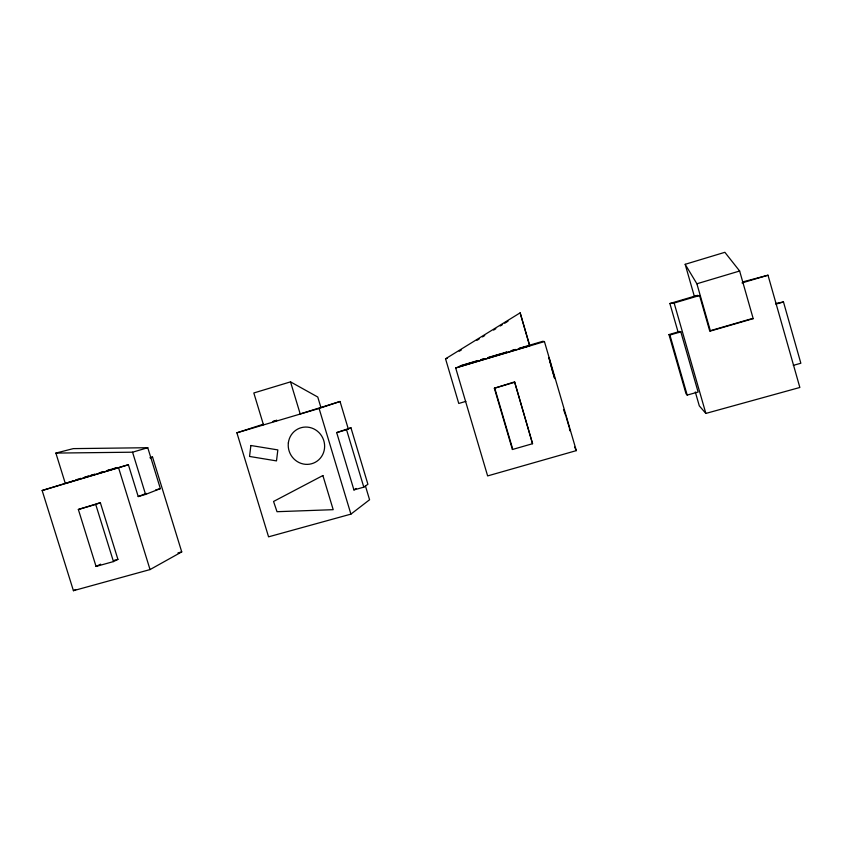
<?xml version="1.0" encoding="UTF-8"?>
<svg xmlns="http://www.w3.org/2000/svg" width="843" height="843" viewBox="0 0 843 843"><rect width="100%" height="100%" fill="white"/><g stroke="black" fill="none" stroke-linecap="round" stroke-linejoin="round"><path stroke-width="1.26" d="M512.407 449.498L494.356 388.244L514.588 381.89L532.555 443.713L512.407 449.498L512.502 448.434M532.555 443.713L514.588 381.89M263.29 424.24L236.894 432.807L268.569 536.833L350.92 514.125L369.571 499.751L365.409 485.895M363.807 487.159L367.906 484.272L350.941 427.77L336.684 432.596L353.923 489.92L363.807 487.159L346.547 429.719L350.941 427.77M353.923 489.92L356.052 488.455M465.884 401.373L458.761 403.46L445.536 358.802L520.142 312.848L529.773 345.714L455.684 367.938L487.633 475.916L576.317 450.626L544.43 341.573L542.818 341.289L519.13 348.328M459.214 351.257L461.427 349.898M476.959 340.33L479.182 338.96M482.502 336.915L484.725 335.546M493.598 330.087L495.821 328.717M500.257 325.988L502.47 324.618M504.694 323.248L508.023 321.204M72.646 481.121L42.15 490.51L73.425 590.69L150.043 569.573L181.73 551.902L152.541 457.075L150.022 457.823M73.425 590.69L75.701 589.51M113.468 561.586L117.915 559.362L100.338 502.691L78.346 509.478L96.06 566.443L113.468 561.586L95.723 504.42L100.338 502.691M96.06 566.443L100.644 564.178M145.576 494.43L160.36 488.624L147.767 447.717L73.288 448.624L55.87 453.081L65.311 483.439L128.389 464.746L138.21 496.559L145.576 494.43L132.551 452.196L55.87 453.081M138.21 496.559L146.282 493.408M236.894 432.807L319.086 408.455L340.045 401.489L348.37 429.203M273.185 421.637L276.82 420.446M42.15 490.51L128.389 464.746M150.339 457.77L152.541 457.075M75.807 479.909L80.791 478.339M320.761 407L317.769 397.032L290.519 381.868L253.817 392.975L263.469 424.809M685.169 264.312L724.875 252.31L739.638 271.014L753.199 318.643L710.417 331.036L709.701 330.877L699.564 295.493L694.358 296.378L685.169 264.312L696.887 283.775L710.417 331.036M696.887 283.775L739.638 271.014M678.236 332.574L669.879 303.522L697.572 295.313M742.873 281.878L768.005 275.208L799.849 387.474L705.854 413.428L699.3 405.862L695.306 391.963M84.563 477.222L88.346 476.105M90.865 475.357L94.637 474.24M99.674 472.744L103.447 471.627M107.23 470.499L117.293 467.517M273.079 421.331L276.757 420.246M340.045 401.489L300.192 413.924L290.519 381.868M460.541 365.736L477.992 360.551M480.489 359.813L484.23 358.696M487.96 357.59L506.664 352.037M511.648 350.551L515.389 349.445M694.358 296.378L696.834 295.64M84.932 477.296L88.684 476.19M91.181 475.452L94.932 474.335M98.684 473.229L103.689 471.743M107.44 470.626L111.192 469.519M113.7 468.771L117.451 467.665M459.277 366.305L478.097 360.72M480.605 359.972L484.367 358.855M488.129 357.738L500.679 354.007M503.187 353.27L506.949 352.142M510.71 351.025L515.726 349.539M519.488 348.422L529.773 345.714M669.879 303.522L674.137 303.027L699.564 295.493M741.988 282.921L768.005 275.208M455.684 367.938L544.43 341.573M132.551 452.196L147.767 447.717M494.356 388.244L514.515 382.322M668.984 334.587L679.721 331.457L680.817 331.836L698.12 392.027L687.182 395.082L685.981 393.639L668.984 334.587L669.9 335.019L680.817 331.836M775.644 303.522L783.474 301.952L800.85 363.249L793.305 365.367M775.939 304.144L783.474 301.952M336.684 432.596L346.547 429.719M78.346 509.478L95.723 504.42M155.597 490.004L160.36 488.624M709.701 330.877L750.892 318.939M114.205 560.395L117.915 559.362M177.947 552.955L181.73 551.902M445.536 358.802L447.254 358.328M752.135 318.57L753.199 318.643M574.62 447.085L576.317 450.626M563.503 409.466L565.674 415.525M118.6 467.865L150.043 569.573M551.67 368.549L554.673 378.549L548.919 357.569L551.364 367.327M319.086 408.455L350.92 514.125M494.62 387.759L512.144 447.201M566.117 416.737L569.204 427.338M529.52 345.44L520.142 312.848M669.9 335.019L687.182 395.082M674.137 303.027L705.854 413.428M569.404 428.497L569.805 430.794M250.877 445.504L249.549 456.453L276.493 460.9L277.842 449.909L250.877 445.504M322.89 475.536L273.554 501.469L277.01 511.701L333.196 509.678L322.89 475.536M288.348 442.923A18.778 18.072 65.2 0 0 313.554 463.092A18.778 18.072 65.2 0 0 317.358 431.131A18.778 18.072 65.2 0 0 288.348 442.923"/></g></svg>
